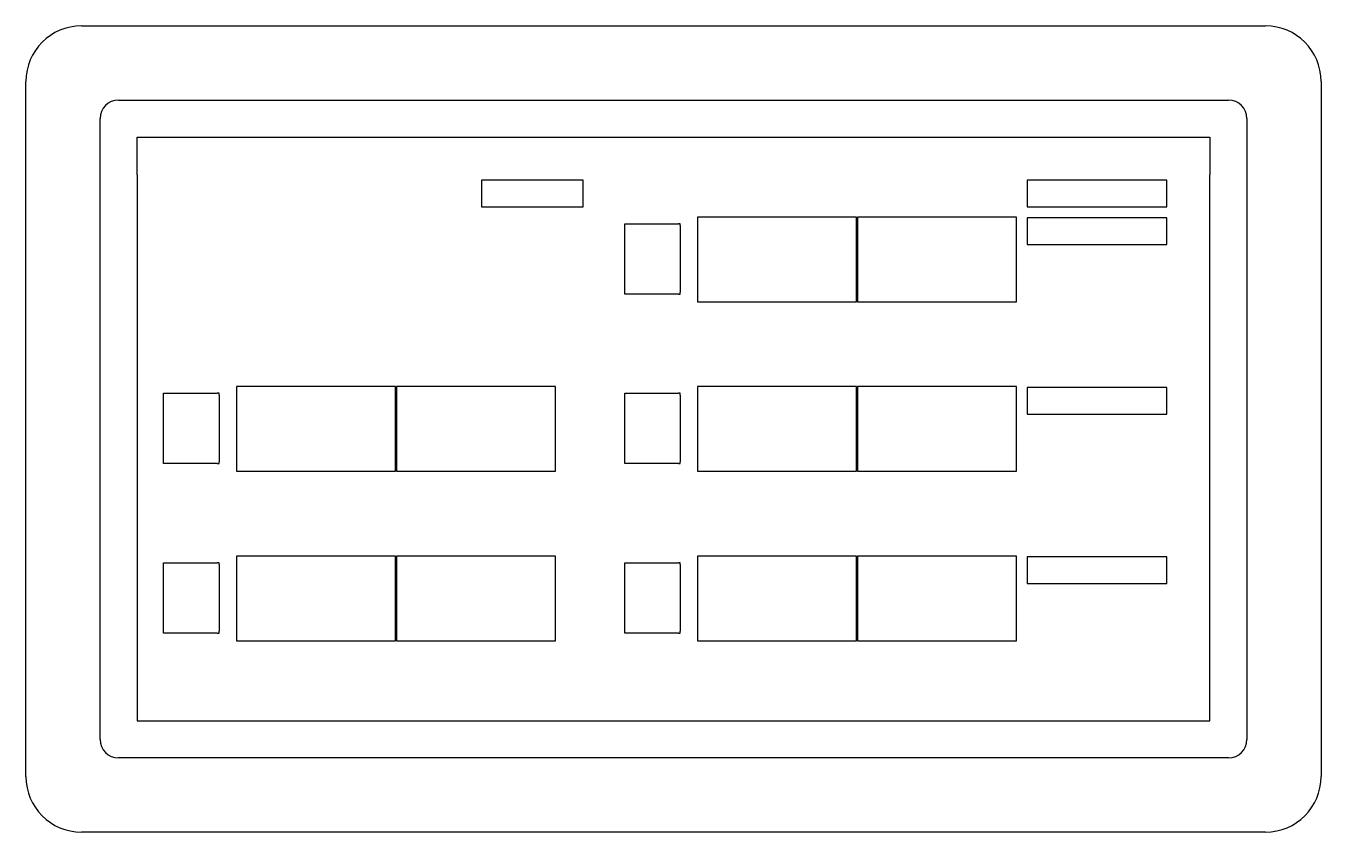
# Model space of a CAD drawing. Extents: x 52 to 227, y -119 to -10.
import ezdxf

# ---------------------------------------------------------------- set-up
doc = ezdxf.new("R2010")
doc.units = 0
doc.layers.get('0').update_dxf_attribs({"linetype": 'continuous'})

# ---------------------------------------------------------------- blocks, each defined once
blk = doc.blocks.new('SHAPE2DVIEW001')
at = {"color": 0}
for p, q in [((59.81, -10.4), (219.59, -10.4)), ((52.31, -111.64), (52.31, -17.9)), ((227.09, -17.9), (227.09, -111.64)), ((64.81, -20.4), (214.59, -20.4)), ((62.31, -106.64), (62.31, -22.9)), ((217.09, -22.9), (217.09, -106.64)), ((214.59, -109.14), (64.81, -109.14)), ((219.59, -119.14), (59.81, -119.14))]:
    blk.add_line(p, q, dxfattribs=at)
for points in [[(67.31, -30.48), (67.31, -27.94), (67.31, -25.4)], [(67.31, -25.4), (72.3, -25.4), (77.29, -25.4), (82.29, -25.4), (87.28, -25.4), (92.27, -25.4), (97.26, -25.4), (102.26, -25.4), (107.25, -25.4), (112.24, -25.4), (117.23, -25.4), (122.23, -25.4), (127.22, -25.4), (132.21, -25.4), (137.2, -25.4), (142.2, -25.4), (147.19, -25.4), (152.18, -25.4), (157.17, -25.4), (162.17, -25.4), (167.16, -25.4), (172.15, -25.4), (177.14, -25.4), (182.14, -25.4), (187.13, -25.4), (192.12, -25.4), (197.11, -25.4), (202.11, -25.4), (207.1, -25.4), (212.09, -25.4)], [(212.09, -25.4), (212.09, -27.94), (212.09, -30.48)], [(67.31, -30.48), (67.31, -35.39), (67.31, -40.3), (67.31, -45.21), (67.31, -50.12), (67.31, -55.03), (67.31, -59.94), (67.31, -64.85), (67.31, -69.77), (67.31, -74.68), (67.31, -79.59), (67.31, -84.5), (67.31, -89.41), (67.31, -94.32), (67.31, -99.23), (67.31, -104.14)], [(113.77, -31.22), (113.77, -34.82)], [(127.52, -31.22), (122.94, -31.22), (118.35, -31.22), (113.77, -31.22)], [(127.52, -34.82), (127.52, -31.22)], [(206.28, -31.22), (201.57, -31.22), (196.85, -31.22), (192.14, -31.22), (187.43, -31.22)], [(187.43, -31.22), (187.43, -34.82)], [(206.28, -34.82), (206.28, -31.22)], [(212.09, -104.14), (212.09, -99.23), (212.09, -94.32), (212.09, -89.41), (212.09, -84.5), (212.09, -79.59), (212.09, -74.68), (212.09, -69.77), (212.09, -64.85), (212.09, -59.94), (212.09, -55.03), (212.09, -50.12), (212.09, -45.21), (212.09, -40.3), (212.09, -35.39), (212.09, -30.48)], [(113.77, -34.82), (118.35, -34.82), (122.94, -34.82), (127.52, -34.82)], [(187.43, -34.82), (192.14, -34.82), (196.85, -34.82), (201.57, -34.82), (206.28, -34.82)], [(164.4, -36.19), (160.11, -36.19), (155.81, -36.19), (151.52, -36.19), (147.23, -36.19), (142.94, -36.19)], [(142.94, -36.19), (142.94, -40), (142.94, -43.81), (142.94, -47.62)], [(164.4, -47.62), (164.4, -43.81), (164.4, -40), (164.4, -36.19)], [(164.53, -36.19), (164.53, -40), (164.53, -43.81), (164.53, -47.62)], [(185.99, -36.19), (181.7, -36.19), (177.4, -36.19), (173.11, -36.19), (168.82, -36.19), (164.53, -36.19)], [(185.99, -47.62), (185.99, -43.81), (185.99, -40), (185.99, -36.19)], [(206.28, -36.3), (201.57, -36.3), (196.85, -36.3), (192.14, -36.3), (187.43, -36.3)], [(187.43, -36.3), (187.43, -39.9)], [(206.28, -39.9), (206.28, -36.3)], [(133.12, -37.08), (133.37, -37.08)], [(133.12, -37.33), (133.12, -37.08)], [(133.12, -46.33), (133.12, -41.83), (133.12, -37.33)], [(133.37, -37.08), (136.87, -37.08), (140.37, -37.08)], [(140.62, -37.08), (140.37, -37.08)], [(140.62, -37.33), (140.62, -37.08)], [(140.62, -37.33), (140.62, -41.83), (140.62, -46.33)], [(187.43, -39.9), (192.14, -39.9), (196.85, -39.9), (201.57, -39.9), (206.28, -39.9)], [(133.12, -46.58), (133.12, -46.33)], [(133.37, -46.58), (133.12, -46.58)], [(140.37, -46.58), (136.87, -46.58), (133.37, -46.58)], [(140.37, -46.58), (140.62, -46.58)], [(140.62, -46.58), (140.62, -46.33)], [(142.94, -47.62), (147.23, -47.62), (151.52, -47.62), (155.81, -47.62), (160.11, -47.62), (164.4, -47.62)], [(164.53, -47.62), (168.82, -47.62), (173.11, -47.62), (177.4, -47.62), (181.7, -47.62), (185.99, -47.62)], [(80.71, -59.05), (80.71, -62.86), (80.71, -66.67), (80.71, -70.48)], [(102.17, -59.05), (97.88, -59.05), (93.58, -59.05), (89.29, -59.05), (85, -59.05), (80.71, -59.05)], [(102.17, -70.48), (102.17, -66.67), (102.17, -62.86), (102.17, -59.05)], [(123.76, -59.05), (119.47, -59.05), (115.17, -59.05), (110.88, -59.05), (106.59, -59.05), (102.3, -59.05)], [(102.3, -59.05), (102.3, -62.86), (102.3, -66.67), (102.3, -70.48)], [(123.76, -70.48), (123.76, -66.67), (123.76, -62.86), (123.76, -59.05)], [(164.4, -59.05), (160.11, -59.05), (155.81, -59.05), (151.52, -59.05), (147.23, -59.05), (142.94, -59.05)], [(142.94, -59.05), (142.94, -62.86), (142.94, -66.67), (142.94, -70.48)], [(164.4, -70.48), (164.4, -66.67), (164.4, -62.86), (164.4, -59.05)], [(185.99, -59.05), (181.7, -59.05), (177.4, -59.05), (173.11, -59.05), (168.82, -59.05), (164.53, -59.05)], [(164.53, -59.05), (164.53, -62.86), (164.53, -66.67), (164.53, -70.48)], [(185.99, -70.48), (185.99, -66.67), (185.99, -62.86), (185.99, -59.05)], [(187.43, -59.16), (187.43, -62.76)], [(206.28, -59.16), (201.57, -59.16), (196.85, -59.16), (192.14, -59.16), (187.43, -59.16)], [(206.28, -62.76), (206.28, -59.16)], [(70.89, -59.94), (71.14, -59.94)], [(70.89, -60.19), (70.89, -59.94)], [(70.89, -69.19), (70.89, -64.69), (70.89, -60.19)], [(71.14, -59.94), (74.64, -59.94), (78.14, -59.94)], [(78.39, -59.94), (78.14, -59.94)], [(78.39, -60.19), (78.39, -59.94)], [(78.39, -60.19), (78.39, -64.69), (78.39, -69.19)], [(133.12, -59.94), (133.37, -59.94)], [(133.12, -60.19), (133.12, -59.94)], [(133.12, -69.19), (133.12, -64.69), (133.12, -60.19)], [(133.37, -59.94), (136.87, -59.94), (140.37, -59.94)], [(140.62, -59.94), (140.37, -59.94)], [(140.62, -60.19), (140.62, -59.94)], [(140.62, -60.19), (140.62, -64.69), (140.62, -69.19)], [(187.43, -62.76), (192.14, -62.76), (196.85, -62.76), (201.57, -62.76), (206.28, -62.76)], [(70.89, -69.44), (70.89, -69.19)], [(71.14, -69.44), (70.89, -69.44)], [(78.14, -69.44), (74.64, -69.44), (71.14, -69.44)], [(78.14, -69.44), (78.39, -69.44)], [(78.39, -69.44), (78.39, -69.19)], [(133.12, -69.44), (133.12, -69.19)], [(133.37, -69.44), (133.12, -69.44)], [(140.37, -69.44), (136.87, -69.44), (133.37, -69.44)], [(140.37, -69.44), (140.62, -69.44)], [(140.62, -69.44), (140.62, -69.19)], [(80.71, -70.48), (85, -70.48), (89.29, -70.48), (93.58, -70.48), (97.88, -70.48), (102.17, -70.48)], [(102.3, -70.48), (106.59, -70.48), (110.88, -70.48), (115.17, -70.48), (119.47, -70.48), (123.76, -70.48)], [(142.94, -70.48), (147.23, -70.48), (151.52, -70.48), (155.81, -70.48), (160.11, -70.48), (164.4, -70.48)], [(164.53, -70.48), (168.82, -70.48), (173.11, -70.48), (177.4, -70.48), (181.7, -70.48), (185.99, -70.48)], [(80.71, -81.91), (80.71, -85.72), (80.71, -89.53), (80.71, -93.34)], [(102.17, -81.91), (97.88, -81.91), (93.58, -81.91), (89.29, -81.91), (85, -81.91), (80.71, -81.91)], [(102.17, -93.34), (102.17, -89.53), (102.17, -85.72), (102.17, -81.91)], [(123.76, -81.91), (119.47, -81.91), (115.17, -81.91), (110.88, -81.91), (106.59, -81.91), (102.3, -81.91)], [(102.3, -81.91), (102.3, -85.72), (102.3, -89.53), (102.3, -93.34)], [(123.76, -93.34), (123.76, -89.53), (123.76, -85.72), (123.76, -81.91)], [(164.4, -81.91), (160.11, -81.91), (155.81, -81.91), (151.52, -81.91), (147.23, -81.91), (142.94, -81.91)], [(142.94, -81.91), (142.94, -85.72), (142.94, -89.53), (142.94, -93.34)], [(164.4, -93.34), (164.4, -89.53), (164.4, -85.72), (164.4, -81.91)], [(185.99, -81.91), (181.7, -81.91), (177.4, -81.91), (173.11, -81.91), (168.82, -81.91), (164.53, -81.91)], [(164.53, -81.91), (164.53, -85.72), (164.53, -89.53), (164.53, -93.34)], [(185.99, -93.34), (185.99, -89.53), (185.99, -85.72), (185.99, -81.91)], [(187.43, -82.02), (187.43, -85.62)], [(206.28, -82.02), (201.57, -82.02), (196.85, -82.02), (192.14, -82.02), (187.43, -82.02)], [(206.28, -85.62), (206.28, -82.02)], [(70.89, -82.8), (71.14, -82.8)], [(70.89, -83.05), (70.89, -82.8)], [(70.89, -92.05), (70.89, -87.55), (70.89, -83.05)], [(71.14, -82.8), (74.64, -82.8), (78.14, -82.8)], [(78.39, -82.8), (78.14, -82.8)], [(78.39, -83.05), (78.39, -82.8)], [(78.39, -83.05), (78.39, -87.55), (78.39, -92.05)], [(133.12, -82.8), (133.37, -82.8)], [(133.12, -83.05), (133.12, -82.8)], [(133.12, -92.05), (133.12, -87.55), (133.12, -83.05)], [(133.37, -82.8), (136.87, -82.8), (140.37, -82.8)], [(140.62, -82.8), (140.37, -82.8)], [(140.62, -83.05), (140.62, -82.8)], [(140.62, -83.05), (140.62, -87.55), (140.62, -92.05)], [(187.43, -85.62), (192.14, -85.62), (196.85, -85.62), (201.57, -85.62), (206.28, -85.62)], [(70.89, -92.3), (70.89, -92.05)], [(71.14, -92.3), (70.89, -92.3)], [(78.14, -92.3), (74.64, -92.3), (71.14, -92.3)], [(78.14, -92.3), (78.39, -92.3)], [(78.39, -92.3), (78.39, -92.05)], [(133.12, -92.3), (133.12, -92.05)], [(133.37, -92.3), (133.12, -92.3)], [(140.37, -92.3), (136.87, -92.3), (133.37, -92.3)], [(140.37, -92.3), (140.62, -92.3)], [(140.62, -92.3), (140.62, -92.05)], [(80.71, -93.34), (85, -93.34), (89.29, -93.34), (93.58, -93.34), (97.88, -93.34), (102.17, -93.34)], [(102.3, -93.34), (106.59, -93.34), (110.88, -93.34), (115.17, -93.34), (119.47, -93.34), (123.76, -93.34)], [(142.94, -93.34), (147.23, -93.34), (151.52, -93.34), (155.81, -93.34), (160.11, -93.34), (164.4, -93.34)], [(164.53, -93.34), (168.82, -93.34), (173.11, -93.34), (177.4, -93.34), (181.7, -93.34), (185.99, -93.34)], [(67.31, -104.14), (70.7, -104.14), (74.08, -104.14), (77.47, -104.14)], [(77.47, -104.14), (82.46, -104.14), (87.44, -104.14), (92.43, -104.14), (97.41, -104.14), (102.4, -104.14), (107.39, -104.14), (112.37, -104.14), (117.36, -104.14), (122.34, -104.14), (127.33, -104.14), (132.32, -104.14), (137.3, -104.14), (142.29, -104.14), (147.27, -104.14), (152.26, -104.14), (157.24, -104.14), (162.23, -104.14), (167.22, -104.14), (172.2, -104.14), (177.19, -104.14), (182.17, -104.14), (187.16, -104.14), (192.15, -104.14), (197.13, -104.14), (202.12, -104.14), (207.1, -104.14), (212.09, -104.14)]]:
    blk.add_lwpolyline(points, dxfattribs=at)
for centre, radius, start, end in [((59.81, -17.9), 7.5, 90, -180), ((219.59, -17.9), 7.5, 0, 90), ((64.81, -22.9), 2.5, 90, -180), ((214.59, -22.9), 2.5, 0, 90), ((64.81, -106.64), 2.5, 180, -90), ((214.59, -106.64), 2.5, -90, 0), ((59.81, -111.64), 7.5, 180, -90), ((219.59, -111.64), 7.5, -90, 0)]:
    blk.add_arc(centre, radius, start, end, dxfattribs=at)

msp = doc.modelspace()

# ---------------------------------------------------------------- block references
at = {"color": 0}
msp.add_blockref('SHAPE2DVIEW001', (0, 0), dxfattribs=at)

doc.saveas('drawing.dxf')
